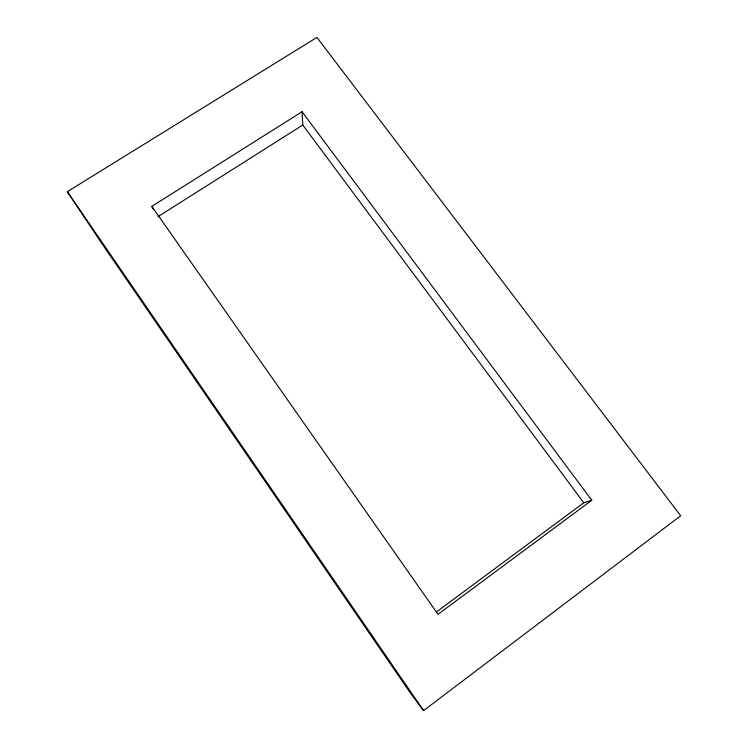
<?xml version="1.0" encoding="UTF-8"?>
<svg xmlns="http://www.w3.org/2000/svg" width="748" height="748" viewBox="0 0 748 748"><rect width="100%" height="100%" fill="white"/><g stroke="black" fill="none" stroke-linecap="round" stroke-linejoin="round"><path stroke-width="1.12" d="M423.602 710.6L680.671 515.755L316.928 37.4L67.329 191.684L101.186 242.558L410.1 692.62L423.602 710.6L67.329 191.684M436.439 611.967L583.777 502.778L591.79 500.244L302.042 111.733L151.835 206.392L153.228 209.375M591.79 500.244L438.001 614.323L151.835 206.392M157.931 216.696L302.781 125.047L302.042 111.733M302.781 125.047L583.777 502.778"/></g></svg>
